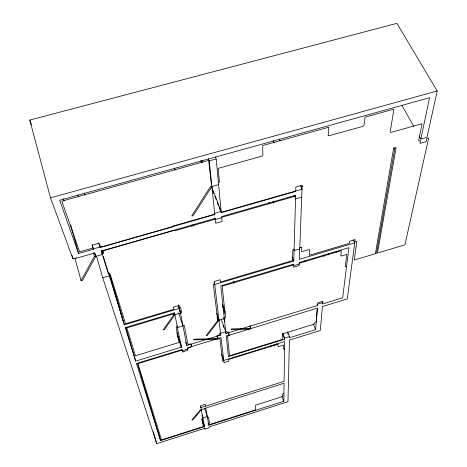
<?xml version="1.0" encoding="UTF-8"?>
<svg xmlns="http://www.w3.org/2000/svg" width="467" height="467" viewBox="0 0 467 467"><rect width="100%" height="100%" fill="white"/><g stroke="black" fill="none" stroke-linecap="round" stroke-linejoin="round"><path stroke-width="0.7" d="M283.813 401.27L284.064 383.255L205.766 408.041L208.813 425.227L283.813 401.27L282.01 396.53M225.438 332.154L225.923 333.514L228.818 332.632L229.069 335.125L226.191 336.007L228.421 356.654L284.672 339.246L284.689 338.073L282.815 333.339M287.619 331.856L289.511 336.584L289.487 337.758L315.657 329.655L317.321 308.109L229.846 335.049A1.109 0.502 -20 0 1 229.332 335.621L227.511 336.228L229.56 355.731L282.22 339.439L282.377 334.191A1.004 0.438 -21.6 0 1 282.768 333.882L282.868 333.823A0.981 0.426 -21.6 0 1 283.142 333.707L314.735 323.958L314.84 322.609L315.377 322.072A1.074 0.467 -22.6 0 1 315.645 321.938L316.322 321.722L317.373 308.092M200.489 406.249L200.938 407.621L284.088 381.323L284.642 341.564L223.786 360.425L221.066 337.577L217.908 338.54L194.05 339.205L193.583 339.83L217.424 339.159L217.908 338.54L217.599 336.059L220.768 335.09L214.744 284.508L293.778 261.006L295.634 195.334L221.621 216.565L222.082 221.469L215.76 223.284L215.246 218.393L101.286 251.088L108.437 273.954L108.969 273.814A1.313 0.706 -15.8 0 1 109.459 273.779A1.378 0.741 -15.8 0 1 109.961 273.907A1.313 0.706 -15.8 0 1 110.124 274.053L125.553 323.759L173.771 309.323L173.321 307.152L178.995 305.459L179.416 307.636L179.888 307.502A1.173 0.578 -18.5 0 1 180.315 307.467A1.226 0.601 -18.5 0 1 180.495 307.49A1.173 0.578 -18.5 0 1 180.647 307.531L181.751 312.265A1.109 0.543 -18.5 0 1 181.704 312.446L181.669 312.511A1.22 0.595 -18.5 0 1 181.243 312.89L180.49 313.176L182.842 325.283L183.403 325.137A1.127 0.531 -18.5 0 1 184.086 325.201L184.15 325.236A1.08 0.514 -18.5 0 1 184.255 325.365L187.915 344.5L189.514 344.021A1.115 0.508 -18.7 0 1 189.906 343.981A1.057 0.479 -18.7 0 1 190.075 343.992L190.466 344.354M317.519 305.511L317.624 304.175L322.744 302.61L322.172 301.279M225.923 333.514L220.774 285.851L293.685 264.135L293.597 267.223L299.096 265.583L299.219 262.483L348.902 247.685L342.65 297.829L322.574 303.97L322.802 301.338L317.776 302.873L317.578 305.494L229.583 332.399L229.075 332.008A1.121 0.508 -20 0 0 228.795 332.031L227.12 332.516L226.985 331.716L226.542 331.57A1.121 0.514 -19.9 0 0 226.262 331.588L220.226 333.415A1.033 0.473 -19.7 0 0 219.934 333.537L219.846 333.59A1.051 0.479 -19.7 0 0 219.443 333.923L219.432 334.868L217.955 335.324M322.627 303.953L322.744 302.61M336.141 252.559L336.287 251.118M353.215 239.606L354.757 242.869L347.255 298.944L322.405 306.55L320.321 330.508L289.429 340.081L287.958 401.696L209.111 426.908L209.257 427.737L204.99 429.103L204.54 427.719M375.375 253.721L393.652 148.074M394.959 147.695L376.478 253.388L354.266 260.031L356.765 241.672A1.203 0.584 -25.2 0 0 356.677 241.527A1.138 0.555 -25.2 0 0 356.508 241.433L354.914 241.725L355.194 239.641L349.701 241.27L349.439 243.354L309.259 255.291L309.557 249.95A1.132 0.566 -23.7 0 0 309.487 249.728A1.249 0.625 -23.6 0 0 309.323 249.617A1.132 0.566 -23.7 0 0 309.107 249.576L301.606 251.672L301.758 247.498M74.954 258.233L81.036 280.597L82.338 280.614L95.758 256.371L94.661 252.986L76.553 258.181L76.425 257.819L72.94 258.817L50.5 197.845L29.8 120.072L396.944 23.35L437.2 90.977L427.025 137.345L420.855 139.096L429.582 97.72L59.683 200.226L78.579 253.534L93.453 249.279L92.127 244.72M81.036 280.597L94.433 256.33L93.435 252.84M211.895 186.514L193.023 215.882L191.774 215.807L210.623 186.409L211.895 186.514L218.614 184.623M173.35 313.375L173.8 314.746L163.205 329.836L164.273 329.813L174.886 314.735L180.466 313.059L178.406 304.904M216.536 313.316L218.994 320.181L217.99 320.199L206.14 335.639L207.132 335.61L218.994 320.181L224.312 318.57L223.816 317.198M201.341 409.763L192.708 419.944L191.861 420.014L200.483 409.828L205.824 408.345M218.445 182.766L218.772 182.591A1.366 0.811 -21.6 0 0 219.233 182.177A1.459 0.87 -21.6 0 0 219.402 181.809L218.188 168.365L261.759 156.206A1.5 0.899 -24.2 0 0 262.145 156.031L262.582 155.715A1.5 0.899 -24.2 0 0 262.816 155.429L262.746 145.529L328.657 127.246L328.202 135.576A1.389 0.811 -27.6 0 0 328.721 135.809L362.853 126.382L364.009 125.261L365.025 117.159L393.926 109.144L390.214 131.787L390.657 132.383A1.401 0.776 -29.6 0 0 391.095 132.383L422.121 123.685L418.642 140.439A1.436 0.759 -30 0 0 418.677 140.66L418.718 140.719A1.331 0.706 -30 0 0 419.15 140.929L420.528 140.637L419.944 143.41L426.073 141.67L426.686 138.892L428.659 138.034L404.947 244.819L377.47 253.067L396.092 147.595L393.605 148.296M96.488 256.068L102.711 277.719L156.743 443.65L204.832 428.274L204.99 429.103M203.011 418.601L202.409 418.841A0.952 0.362 -18.8 0 0 202.007 419.22L203.39 426.529L161.518 439.902L137.911 363.665L182.159 350.116M207.395 417.206L208.224 417.054A0.957 0.368 -19 0 1 208.498 417.159L209.788 424.48L255.542 409.868L255.321 405.496A0.928 0.35 -20.2 0 1 255.443 405.327L255.49 405.286A0.876 0.333 -20.2 0 1 255.741 405.117L282.564 396.524L282.593 394.142L283.119 393.675A0.94 0.356 -20.9 0 1 283.364 393.57L283.924 393.389M284.537 349.047L284.339 349.106A1.039 0.438 -21.4 0 1 284.07 349.158L283.498 348.966L283.539 345.055L278.536 346.555A1.051 0.449 -21.3 0 1 278.314 346.549L278.104 346.461A1.051 0.449 -21.3 0 1 278.023 346.351L278.034 344.179L228.725 359.462L228.906 361.149L224.049 362.655L223.851 360.973L223.168 361.131A1.068 0.461 -19.6 0 1 222.928 361.125L222.695 361.044A1.068 0.461 -19.6 0 1 222.596 360.933L219.881 338.563L218.416 339.013A1.121 0.508 -19.6 0 1 218.118 339.065L217.412 338.692L187.232 347.933L187.699 350.349L182.533 351.931L182.042 349.52L136.44 363.478L160.578 440.638L204.517 426.599L200.588 405.765L205.112 404.334L205.439 406.197M284.689 338.073L289.511 336.584M173.8 314.746L174.886 314.735L174.495 312.861L125.226 327.636L135.699 361.102L181.54 347.086L176.853 325.54M185.621 342.042L186.759 345.487L217.097 336.217L217.173 335.831A1.045 0.479 -19.6 0 1 217.931 335.335M187.349 348.528L190.699 347.349A1.132 0.514 -18.7 0 0 190.939 347.01L190.921 346.806M187.927 349.018L182.288 350.729L181.838 349.357M218.976 320.047L218.638 320.146A1.062 0.496 -19.8 0 1 218.328 320.199L218.048 320.199A1.086 0.508 -19.8 0 1 217.768 320.123L213.331 284.788L213.617 284.257A1.249 0.63 -19.9 0 1 213.874 284.07L213.968 284.012A1.138 0.572 -19.9 0 1 214.289 283.872L214.657 283.761L214.382 281.443L220.115 279.739L220.366 282.062L292.435 260.644L292.844 249.95A1.261 0.636 -23.2 0 1 293.048 249.74L294.111 249.232M224.294 318.43L225.392 317.858A1.156 0.543 -20 0 0 225.508 317.671L222.239 286.178L293.667 264.894M177.53 327.601L182.971 325.954L178.604 312.797M346.537 266.634L345.819 266.785A1.179 0.555 -24.4 0 1 345.586 266.756L345.382 266.628A1.179 0.555 -24.4 0 1 345.311 266.476L346.794 254.422L341.663 255.957A1.103 0.531 -24.5 0 1 341.365 256.004L341.103 255.992A1.127 0.543 -24.5 0 1 340.857 255.881L341.313 250.691L299.189 263.248M299.154 264.042L293.644 265.682L293.078 264.34M103.335 256.365L124.362 324.863L179.55 308.331M354.757 242.869L299.335 259.354L302.172 185.171L295.874 186.969L295.745 191.377L221.259 212.695L219.151 207.255M299.785 247.557L301.203 247.218A1.167 0.59 -23.5 0 1 301.536 247.276A1.255 0.636 -23.4 0 1 301.764 247.498M299.732 248.929L294.07 250.604L293.498 249.267M102.711 277.719L109.039 275.874M215.322 219.146L174.588 230.838L174.489 230.278L102.956 250.802L103.388 252.215A1.302 0.73 -15.4 0 1 103.359 252.449L103.324 252.53A1.43 0.8 -15.4 0 1 102.863 252.997L101.987 253.336M221.697 217.318L295.611 196.105M221.726 217.663L215.357 219.49L214.843 218.13M94.433 256.33L95.758 256.371L102.343 254.48M295.535 198.948L301.711 197.167M301.32 187.004L302.721 186.602M214.703 213.244L221.136 211.405L211.738 187.121M214.797 214.149L172.078 226.378L172.177 226.944L101.806 247.09L101.03 245.951A1.343 0.759 -15.3 0 0 100.796 245.916A1.419 0.8 -15.3 0 0 100.282 245.94L99.716 246.086L98.829 243.231L92.11 245.152L93.032 247.995L79.624 251.836L61.802 201.154L208.673 160.42L211.364 184.313A1.477 0.881 -21.3 0 0 211.621 184.453L211.679 184.465M221.224 212.31L302.021 189.193L300.52 185.884M93.453 249.279L93.33 248.911L100.008 247.002L100.119 247.37L214.838 214.534L209.204 160.887L208.405 158.85M50.5 197.845L437.2 90.977M209.204 160.887L216.198 158.943L215.392 156.918M173.555 314.892L173.613 314.933A1.22 0.595 -18.3 0 0 174.016 315.021A1.156 0.566 -18.3 0 0 174.331 315.003L174.909 314.857L177.39 326.929L176.649 327.221A1.185 0.56 -18.3 0 0 176.409 327.39A1.185 0.56 -18.3 0 0 176.246 327.577L176.211 327.636A1.08 0.514 -18.3 0 0 176.164 327.811L179.205 342.416L135.459 355.755L126.831 327.892L173.269 313.958L173.444 314.758A1.156 0.566 -18.3 0 0 173.566 314.898M401.988 105.454L413.733 126.399M419.074 135.92L420.855 139.096M279.266 138.95L280.165 140.935M328.213 253.563L328.803 254.877M273.218 140.625L274.111 142.616M273.224 141.034L273.814 142.359M323.497 254.982L324.086 256.301M294.052 195.62L294.648 196.951M304.647 260.709L305.22 262.04M272.944 201.207L273.802 203.209M268.852 202.269L269.418 203.6M292.079 257.002L293.778 261.006M313.135 323.649L315.657 329.655M287.328 332.364L288.139 334.384M282.535 333.841L284.672 339.246M273.936 344.78L274.456 346.123M201.726 160.257L202.509 162.277M213.104 191.604L213.892 193.647M214.943 196.368L216.262 199.771M217.313 202.491L218.626 205.894M200.728 160.806L201.51 162.825M270.335 345.615L270.854 346.963M233.926 281.665L234.44 283.031M233.121 281.613L233.722 283.2M249.746 325.768L250.767 328.482L250.259 329.101L230.978 329.521L231.474 328.891L250.767 328.482L250.627 325.966M174.36 168.044L175.102 170.093M222.508 304.221L225.246 311.758M193.029 224.703L193.519 226.063M214.003 282.471L214.744 284.508M222.52 306.229L225.257 313.766M223.67 318.366L224.896 321.763M228.579 333.753L229.069 335.125M221.323 319.446L225.73 331.716M222.998 325.359L223.728 327.396M217.021 317.478L217.99 320.199M29.8 120.072L31.511 124.87M220.045 333.047L220.768 335.09M216.939 335.791L217.908 338.54M221.609 354.237L223.786 360.425M178.557 306.276L180.852 313.159M179.515 310.222L180.466 313.059M190.711 343.84L191.628 346.584L191.178 344.138M174.203 312.668L174.886 314.735M204.546 408.181L207.26 416.447L202.865 417.842L201.966 415.081M208.136 423.172L208.813 425.227M176.806 332.58L181.54 347.086M177.326 335.067L181.365 347.454M182.381 350.717L182.831 352.089M177.133 334.927L177.804 336.987M202.065 419.039L204.517 426.599M201.907 419.249L204.161 426.19M202.071 420.096L204.091 426.33M102.542 250.785L103.405 253.569M137.432 363.192L160.578 440.638M125.716 327.075L135.699 361.102M109.313 273.3L122.372 317.881M122.984 319.971L123.802 322.761M109.208 273.131L124.362 324.863M101.707 250.791L102.524 253.581M101.123 250.289L101.934 253.079M84.264 193.029L84.871 195.118M98.788 242.822L100.119 247.37M153.287 431.8L156.743 443.65M94.754 252.869L95.758 256.371M77.831 194.809L78.433 196.905M63.5 198.784L64.078 200.892M70.651 224.755L78.579 253.534M71.988 255.315L72.94 258.817M182.971 325.954L186.759 345.487M191.739 224.983L191.949 226.407M216.198 158.943L221.259 212.695M276.773 343.473L276.779 344.92"/></g></svg>
